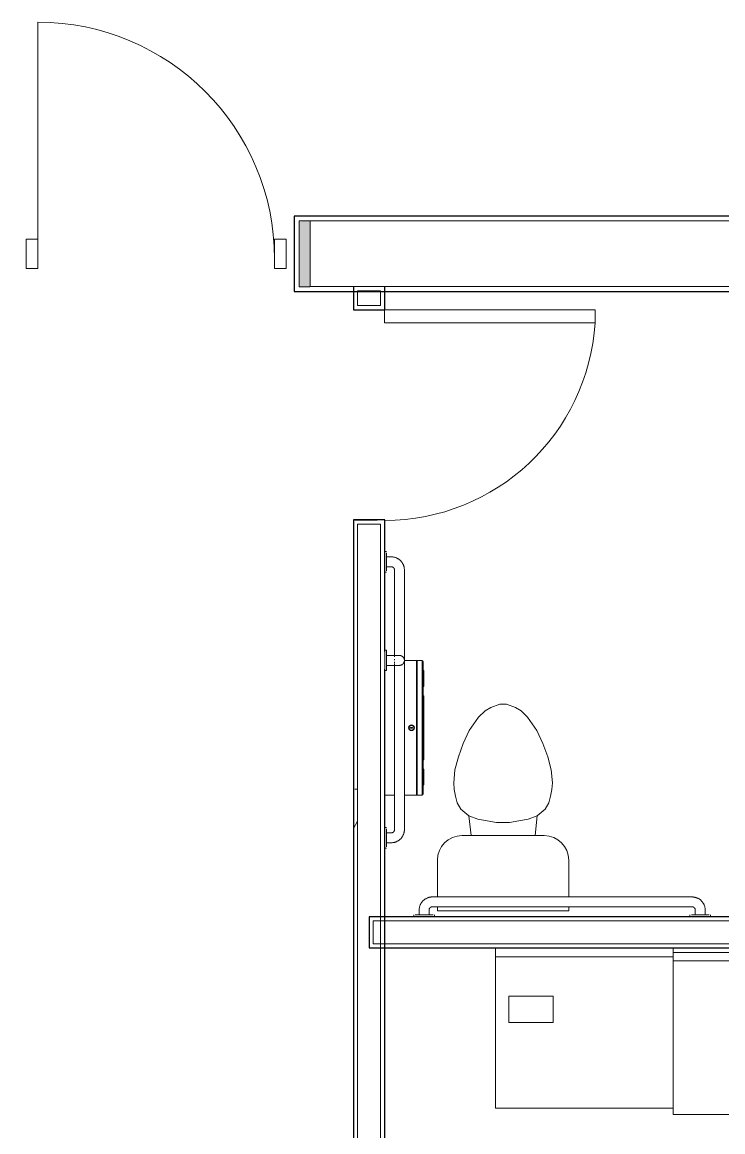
# Model space of a CAD drawing. Header units: inches. Extents: x 20008 to 27263, y -26025 to -19005.
# Drawn here: x 25119.4 to 25225.9, y -22498.2 to -22329.3 of the extents above; entities that cross this region are included whole.
import ezdxf

# ---------------------------------------------------------------- set-up
doc = ezdxf.new("R2010")
doc.units = ezdxf.units.IN
doc.header["$MEASUREMENT"] = 0
for name, color, linetype, lineweight in [('A-DOOR', 31, 'Continuous', 9), ('A-GLAZ-CWMG', 51, 'Continuous', 9), ('A-WALL', 113, 'Continuous', 9), ('A-WALL-PATT', 111, 'Continuous', 25), ('I-WALL', 2, 'Continuous', 9), ('P-SANR-FIXT', 6, 'Continuous', 9), ('Q-SPCQ', 91, 'Continuous', 9), ('S-BEAM', 12, 'Continuous', 9)]:
    doc.layers.add(name, color=color, linetype=linetype, lineweight=lineweight)
pattern_1 = [(0, (0, 0), (81.92, 20.48), [3.379, -58.061, 3.379, -58.061, -327.68]), (0, (0, 0), (81.92, 20.48), [-122.88, 3.379, -119.501, 3.379, -58.061, -143.36]), (0, (0, 0), (81.92, 20.48), [-307.2, 3.379, -37.581, 3.379, -99.021]), (120, (30.72, 10.24), (-58.6962, 60.704801), [3.379, -58.061, 3.379, -58.061, -327.68]), (120, (30.72, 10.24), (-58.6962, 60.704801), [-122.88, 3.379, -119.501, 3.379, -58.061, -143.36]), (120, (30.72, 10.24), (-58.6962, 60.704801), [-307.2, 3.379, -37.581, 3.379, -99.021]), (240, (40.96, 51.2), (-23.2238, -81.184801), [3.379, -58.061, 3.379, -58.061, -327.68]), (240, (40.96, 51.2), (-23.2238, -81.184801), [-122.88, 3.379, -119.501, 3.379, -58.061, -143.36]), (240, (40.96, 51.2), (-23.2238, -81.184801), [-307.2, 3.379, -37.581, 3.379, -99.021])]

# ---------------------------------------------------------------- blocks, each defined once
blk = doc.blocks.new('Toilet-Domestic-3D - Toilet-Domestic-3D-V51-Site Plan - Phase 1')
at = {"layer": 'P-SANR-FIXT', "color": 7}
for p, q in [((-1.87, 11.5), (-0.5, 12)), ((-0.5, 12), (0.5, 12)), ((0.5, 12), (1.87, 11.5)), ((-3.74, 10), (-2.74, 11)), ((-2.74, 11), (-1.87, 11.5)), ((1.87, 11.5), (2.74, 11)), ((2.74, 11), (3.74, 10)), ((-5.13, 8), (-3.74, 10)), ((3.74, 10), (5.13, 8)), ((-6.06, 6), (-5.13, 8)), ((5.13, 8), (6.06, 6)), ((-6.79, 4), (-6.06, 6)), ((6.06, 6), (6.79, 4)), ((-7.33, 1.99), (-6.79, 4)), ((6.79, 4), (7.33, 1.99)), ((-7.5, 0), (-7.33, 1.99)), ((7.33, 1.99), (7.5, 0)), ((-7.41, -1), (-7.5, 0)), ((-7.24, -2), (-7.41, -1)), ((7.41, -1), (7.24, -2)), ((7.5, 0), (7.41, -1)), ((-6.97, -3), (-7.24, -2)), ((-6.4, -4), (-6.97, -3)), ((6.97, -3), (6.4, -4)), ((7.24, -2), (6.97, -3)), ((-5.21, -5), (-6.4, -4)), ((-3.84, -5.5), (-5.21, -5)), ((-4.86, -8.02), (-5.21, -5)), ((5.21, -5), (3.84, -5.5)), ((4.86, -8.02), (5.21, -5)), ((6.4, -4), (5.21, -5)), ((-1, -6), (-3.84, -5.5)), ((1, -6), (-1, -6)), ((3.84, -5.5), (1, -6)), ((6.25, -8.02), (-6.25, -8.02)), ((-9.98, -11.75), (-9.98, -17.35)), ((9.98, -17.38), (9.98, -11.75)), ((-9.98, -18.85), (-9.98, -19.48)), ((-9.98, -19.48), (9.98, -19.48)), ((9.98, -19.48), (9.98, -18.83))]:
    blk.add_line(p, q, dxfattribs=at)
for centre, start, end in [((-6.25, -11.75), 90, 180), ((6.25, -11.75), 0, 90)]:
    blk.add_arc(centre, 3.73, start, end, dxfattribs=at)
blk = doc.blocks.new('817_Grab_Bars - 8170-001420-V44-Site Plan - Phase 1')
at = {"layer": 'Q-SPCQ', "color": 7}
for p, q in [((25534.45, -22557.3), (25534.45, -22557.58)), ((25536.02, -22557.58), (25534.66, -22557.58)), ((25535.27, -22557.58), (25535.27, -22558.3)), ((25537.37, -22557.58), (25536.02, -22557.58)), ((25536.77, -22558.3), (25536.77, -22557.58)), ((25576.77, -22558.8), (25537.27, -22558.8)), ((25537.58, -22557.58), (25537.58, -22557.3)), ((25576.45, -22557.3), (25576.45, -22557.58)), ((25578.02, -22557.58), (25576.66, -22557.58)), ((25577.27, -22557.58), (25577.27, -22558.3)), ((25579.37, -22557.58), (25578.02, -22557.58)), ((25578.77, -22558.3), (25578.77, -22557.58)), ((25579.58, -22557.58), (25579.58, -22557.3)), ((25537.27, -22560.3), (25576.77, -22560.3))]:
    blk.add_line(p, q, dxfattribs=at)
at = {"layer": 'Q-SPCQ', "color": 7, "flags": 128}
for points in [[(25535.27, -22558.3), (25535.27, -22558.38), (25535.27, -22558.46), (25535.28, -22558.54), (25535.29, -22558.62), (25535.31, -22558.7), (25535.32, -22558.78), (25535.34, -22558.86), (25535.37, -22558.93), (25535.39, -22559.01), (25535.42, -22559.08), (25535.46, -22559.15), (25535.49, -22559.23), (25535.53, -22559.3), (25535.57, -22559.37), (25535.61, -22559.43), (25535.66, -22559.5), (25535.71, -22559.56), (25535.76, -22559.62), (25535.82, -22559.68), (25535.87, -22559.74), (25535.93, -22559.79), (25535.99, -22559.84), (25536.05, -22559.89), (25536.12, -22559.94), (25536.18, -22559.99), (25536.25, -22560.03), (25536.32, -22560.07), (25536.39, -22560.1), (25536.47, -22560.14), (25536.54, -22560.17), (25536.62, -22560.19), (25536.69, -22560.22), (25536.77, -22560.24), (25536.85, -22560.26), (25536.93, -22560.27), (25537, -22560.29), (25537.08, -22560.29), (25537.16, -22560.3), (25537.24, -22560.3), (25537.27, -22560.3)], [(25537.27, -22558.8), (25537.25, -22558.8), (25537.23, -22558.8), (25537.21, -22558.8), (25537.19, -22558.8), (25537.17, -22558.79), (25537.15, -22558.79), (25537.13, -22558.78), (25537.11, -22558.78), (25537.09, -22558.77), (25537.07, -22558.76), (25537.05, -22558.76), (25537.03, -22558.75), (25537.02, -22558.74), (25537, -22558.73), (25536.98, -22558.72), (25536.97, -22558.7), (25536.95, -22558.69), (25536.94, -22558.68), (25536.92, -22558.67), (25536.91, -22558.65), (25536.89, -22558.64), (25536.88, -22558.62), (25536.87, -22558.61), (25536.86, -22558.59), (25536.84, -22558.57), (25536.83, -22558.56), (25536.82, -22558.54), (25536.82, -22558.52), (25536.81, -22558.5), (25536.8, -22558.48), (25536.79, -22558.47), (25536.79, -22558.45), (25536.78, -22558.43), (25536.78, -22558.41), (25536.77, -22558.39), (25536.77, -22558.37), (25536.77, -22558.35), (25536.77, -22558.33), (25536.77, -22558.31), (25536.77, -22558.3)], [(25576.77, -22560.3), (25576.85, -22560.3), (25576.93, -22560.3), (25577, -22560.29), (25577.08, -22560.28), (25577.16, -22560.26), (25577.24, -22560.25), (25577.32, -22560.22), (25577.39, -22560.2), (25577.47, -22560.17), (25577.54, -22560.14), (25577.62, -22560.11), (25577.69, -22560.08), (25577.76, -22560.04), (25577.83, -22560), (25577.89, -22559.95), (25577.96, -22559.91), (25578.02, -22559.86), (25578.08, -22559.81), (25578.14, -22559.75), (25578.2, -22559.7), (25578.25, -22559.64), (25578.31, -22559.58), (25578.36, -22559.51), (25578.4, -22559.45), (25578.45, -22559.38), (25578.49, -22559.32), (25578.53, -22559.25), (25578.57, -22559.17), (25578.6, -22559.1), (25578.63, -22559.03), (25578.66, -22558.95), (25578.68, -22558.88), (25578.7, -22558.8), (25578.72, -22558.72), (25578.74, -22558.64), (25578.75, -22558.56), (25578.76, -22558.48), (25578.76, -22558.4), (25578.77, -22558.32), (25578.77, -22558.3)], [(25577.27, -22558.3), (25577.26, -22558.32), (25577.26, -22558.34), (25577.26, -22558.36), (25577.26, -22558.38), (25577.26, -22558.4), (25577.25, -22558.42), (25577.25, -22558.44), (25577.24, -22558.46), (25577.23, -22558.48), (25577.23, -22558.5), (25577.22, -22558.52), (25577.21, -22558.53), (25577.2, -22558.55), (25577.19, -22558.57), (25577.18, -22558.59), (25577.17, -22558.6), (25577.15, -22558.62), (25577.14, -22558.63), (25577.13, -22558.65), (25577.11, -22558.66), (25577.1, -22558.68), (25577.08, -22558.69), (25577.07, -22558.7), (25577.05, -22558.71), (25577.04, -22558.72), (25577.02, -22558.73), (25577, -22558.74), (25576.98, -22558.75), (25576.96, -22558.76), (25576.95, -22558.77), (25576.93, -22558.78), (25576.91, -22558.78), (25576.89, -22558.79), (25576.87, -22558.79), (25576.85, -22558.8), (25576.83, -22558.8), (25576.81, -22558.8), (25576.79, -22558.8), (25576.77, -22558.8), (25576.77, -22558.8)]]:
    blk.add_lwpolyline(points, dxfattribs=at)
blk = doc.blocks.new('817_Grab_Bars - 8170-001420-V55-Site Plan - Phase 1')
at = {"layer": 'Q-SPCQ', "color": 7}
for p, q in [((25174.8, -22409.87), (25174.52, -22409.87)), ((25174.8, -22410.07), (25174.8, -22411.43)), ((25175.52, -22410.68), (25174.8, -22410.68)), ((25174.8, -22411.43), (25174.8, -22412.78)), ((25174.52, -22412.99), (25174.8, -22412.99)), ((25174.8, -22412.18), (25175.52, -22412.18)), ((25176.02, -22412.68), (25176.02, -22425.88)), ((25177.52, -22452.18), (25177.52, -22412.68)), ((25176.02, -22426.26), (25176.02, -22426.4)), ((25176.02, -22426.66), (25176.02, -22426.83)), ((25176.02, -22426.97), (25176.02, -22452.18)), ((25174.8, -22451.87), (25174.52, -22451.87)), ((25174.8, -22452.07), (25174.8, -22453.43)), ((25175.52, -22452.68), (25174.8, -22452.68)), ((25174.8, -22453.43), (25174.8, -22454.78)), ((25174.8, -22454.18), (25175.52, -22454.18)), ((25174.52, -22454.99), (25174.8, -22454.99))]:
    blk.add_line(p, q, dxfattribs=at)
at = {"layer": 'Q-SPCQ', "color": 7, "flags": 128}
for points in [[(25177.52, -22412.68), (25177.51, -22412.6), (25177.51, -22412.52), (25177.5, -22412.44), (25177.49, -22412.36), (25177.48, -22412.28), (25177.46, -22412.2), (25177.44, -22412.13), (25177.41, -22412.05), (25177.39, -22411.97), (25177.36, -22411.9), (25177.32, -22411.83), (25177.29, -22411.75), (25177.25, -22411.68), (25177.21, -22411.62), (25177.17, -22411.55), (25177.12, -22411.48), (25177.07, -22411.42), (25177.02, -22411.36), (25176.96, -22411.3), (25176.91, -22411.24), (25176.85, -22411.19), (25176.79, -22411.14), (25176.73, -22411.09), (25176.66, -22411.04), (25176.6, -22410.99), (25176.53, -22410.95), (25176.46, -22410.91), (25176.39, -22410.88), (25176.31, -22410.84), (25176.24, -22410.81), (25176.16, -22410.79), (25176.09, -22410.76), (25176.01, -22410.74), (25175.93, -22410.72), (25175.86, -22410.71), (25175.78, -22410.69), (25175.7, -22410.69), (25175.62, -22410.68), (25175.54, -22410.68), (25175.52, -22410.68)], [(25175.52, -22412.18), (25175.54, -22412.18), (25175.56, -22412.18), (25175.58, -22412.18), (25175.59, -22412.18), (25175.61, -22412.19), (25175.63, -22412.19), (25175.65, -22412.2), (25175.67, -22412.2), (25175.69, -22412.21), (25175.71, -22412.22), (25175.73, -22412.23), (25175.75, -22412.23), (25175.76, -22412.24), (25175.78, -22412.25), (25175.8, -22412.27), (25175.81, -22412.28), (25175.83, -22412.29), (25175.84, -22412.3), (25175.86, -22412.32), (25175.87, -22412.33), (25175.89, -22412.34), (25175.9, -22412.36), (25175.91, -22412.37), (25175.92, -22412.39), (25175.94, -22412.41), (25175.95, -22412.42), (25175.96, -22412.44), (25175.97, -22412.46), (25175.97, -22412.48), (25175.98, -22412.5), (25175.99, -22412.52), (25175.99, -22412.53), (25176, -22412.55), (25176, -22412.57), (25176.01, -22412.59), (25176.01, -22412.61), (25176.01, -22412.63), (25176.01, -22412.65), (25176.02, -22412.67), (25176.02, -22412.68)], [(25175.52, -22454.18), (25175.6, -22454.18), (25175.68, -22454.17), (25175.75, -22454.16), (25175.83, -22454.15), (25175.91, -22454.14), (25175.99, -22454.12), (25176.07, -22454.1), (25176.14, -22454.08), (25176.22, -22454.05), (25176.29, -22454.02), (25176.37, -22453.99), (25176.44, -22453.95), (25176.51, -22453.91), (25176.58, -22453.87), (25176.64, -22453.83), (25176.71, -22453.78), (25176.77, -22453.73), (25176.83, -22453.68), (25176.89, -22453.63), (25176.95, -22453.57), (25177, -22453.51), (25177.06, -22453.45), (25177.11, -22453.39), (25177.15, -22453.32), (25177.2, -22453.26), (25177.24, -22453.19), (25177.28, -22453.12), (25177.32, -22453.05), (25177.35, -22452.98), (25177.38, -22452.9), (25177.41, -22452.83), (25177.43, -22452.75), (25177.45, -22452.67), (25177.47, -22452.6), (25177.49, -22452.52), (25177.5, -22452.44), (25177.51, -22452.36), (25177.51, -22452.28), (25177.52, -22452.2), (25177.52, -22452.18)], [(25176.02, -22452.18), (25176.01, -22452.2), (25176.01, -22452.22), (25176.01, -22452.24), (25176.01, -22452.26), (25176.01, -22452.28), (25176, -22452.3), (25176, -22452.32), (25175.99, -22452.34), (25175.98, -22452.35), (25175.98, -22452.37), (25175.97, -22452.39), (25175.96, -22452.41), (25175.95, -22452.43), (25175.94, -22452.44), (25175.93, -22452.46), (25175.92, -22452.48), (25175.9, -22452.49), (25175.89, -22452.51), (25175.88, -22452.52), (25175.86, -22452.54), (25175.85, -22452.55), (25175.83, -22452.56), (25175.82, -22452.58), (25175.8, -22452.59), (25175.79, -22452.6), (25175.77, -22452.61), (25175.75, -22452.62), (25175.73, -22452.63), (25175.71, -22452.64), (25175.7, -22452.64), (25175.68, -22452.65), (25175.66, -22452.66), (25175.64, -22452.66), (25175.62, -22452.67), (25175.6, -22452.67), (25175.58, -22452.67), (25175.56, -22452.68), (25175.54, -22452.68), (25175.52, -22452.68), (25175.52, -22452.68)]]:
    blk.add_lwpolyline(points, dxfattribs=at)
blk = doc.blocks.new('Dispenser-Toilet_Tissue-Frost_Products_LTD_-Jumbo-169 - Steel-Brushed-Stainless_Steel-V56-Site Plan - Phase 1')
at = {"layer": 'Q-SPCQ', "color": 10, "lineweight": 13}
for p, q in [((25179.36, -22426.43), (25177.49, -22426.43)), ((25179.36, -22426.43), (25179.36, -22446.93)), ((25179.42, -22446.87), (25179.42, -22426.49)), ((25179.45, -22426.49), (25179.42, -22426.49)), ((25180.22, -22426.43), (25179.45, -22426.43)), ((25179.45, -22426.43), (25179.45, -22426.49)), ((25179.45, -22426.49), (25179.45, -22446.87)), ((25180.22, -22446.93), (25180.22, -22426.43)), ((25180.38, -22427.94), (25180.38, -22426.59)), ((25180.38, -22445.42), (25180.38, -22427.94)), ((25180.48, -22430.27), (25180.48, -22428.1)), ((25180.38, -22431.74), (25180.38, -22430.43)), ((25180.48, -22441.43), (25180.48, -22431.93)), ((25178.42, -22436.64), (25178.42, -22436.72)), ((25178.75, -22436.64), (25178.42, -22436.64)), ((25178.42, -22436.72), (25178.75, -22436.72)), ((25178.75, -22436.72), (25178.75, -22436.64)), ((25180.38, -22442.92), (25180.38, -22441.62)), ((25180.48, -22445.26), (25180.48, -22443.08)), ((25180.38, -22446.77), (25180.38, -22445.42)), ((25174.52, -22446.93), (25176.05, -22446.93)), ((25177.49, -22446.93), (25179.36, -22446.93)), ((25179.42, -22446.87), (25179.45, -22446.87)), ((25179.45, -22446.87), (25179.45, -22446.93)), ((25179.45, -22446.93), (25180.22, -22446.93))]:
    blk.add_line(p, q, dxfattribs=at)
for radius in [0.438, 0.358]:
    blk.add_circle((25178.6, -22436.68), radius, dxfattribs=at)
for centre, radius, start, end in [((25179.36, -22426.49), 0.06, 0, 90), ((25180.22, -22426.59), 0.16, 0, 90), ((25180.3, -22428.1), 0.18, 0, 63.6122), ((25180.36, -22429.66), 0.118, 10.8116, 82.3569), ((25180.32, -22429.65), 0.151, 289.6341, 357.321), ((25180.32, -22429.68), 0.151, 289.6341, 356.8331), ((25180.3, -22429.68), 0.18, 296.3878, 0), ((25180.36, -22430.26), 0.119, 10.0401, 81.5195), ((25180.32, -22430.26), 0.151, 289.6341, 357.321), ((25180.32, -22430.26), 0.151, 289.6341, 357.321), ((25180.3, -22430.27), 0.18, 296.3878, 0), ((25180.26, -22431.93), 0.22, 0, 56.9443), ((25180.26, -22441.43), 0.22, 303.0557, 0), ((25180.3, -22443.08), 0.18, 0, 63.6122), ((25180.32, -22443.1), 0.151, 2.679, 70.3659), ((25180.32, -22443.1), 0.151, 2.679, 70.3659), ((25180.36, -22443.1), 0.119, 278.4805, 349.9599), ((25180.3, -22443.67), 0.18, 0, 63.6084), ((25180.32, -22443.68), 0.151, 3.1667, 70.3726), ((25180.32, -22443.71), 0.151, 2.679, 70.3653), ((25180.36, -22443.7), 0.118, 277.6431, 349.1884), ((25180.3, -22445.26), 0.18, 296.3878, 0), ((25179.36, -22446.87), 0.0601, 270, 357.3185), ((25180.22, -22446.77), 0.16, 270, 359.0019)]:
    blk.add_arc(centre, radius, start, end, dxfattribs=at)
blk = doc.blocks.new('817_Grab_Bars - 8170-001180-V59-Site Plan - Phase 1')
at = {"layer": 'Q-SPCQ', "color": 7}
for p, q in [((25266.86, -22431.43), (25266.58, -22431.43)), ((25266.86, -22431.43), (25266.58, -22431.43)), ((25266.58, -22434.55), (25266.58, -22431.43)), ((25266.58, -22431.43), (25266.58, -22431.64)), ((25266.86, -22431.43), (25266.86, -22434.55)), ((25266.86, -22431.64), (25266.86, -22431.43)), ((25266.86, -22431.43), (25266.86, -22431.64)), ((25266.86, -22431.64), (25266.86, -22431.43)), ((25267.58, -22432.24), (25266.86, -22432.24)), ((25267.58, -22432.24), (25266.86, -22432.24)), ((25266.86, -22433.74), (25267.58, -22433.74)), ((25266.86, -22433.74), (25267.58, -22433.74)), ((25266.58, -22434.34), (25266.58, -22434.55)), ((25266.58, -22434.55), (25266.86, -22434.55)), ((25266.58, -22434.55), (25266.86, -22434.55)), ((25266.86, -22434.55), (25266.86, -22434.34)), ((25266.86, -22434.34), (25266.86, -22434.55)), ((25266.86, -22434.55), (25266.86, -22434.34))]:
    blk.add_line(p, q, dxfattribs=at)
at = {"layer": 'Q-SPCQ', "color": 7, "flags": 128}
for points in [[(25268.83, -22432.24), (25268.83, -22432.24), (25268.82, -22432.24), (25268.82, -22432.24), (25268.81, -22432.24), (25268.8, -22432.24), (25268.79, -22432.24), (25268.78, -22432.24), (25268.76, -22432.24), (25268.75, -22432.24), (25268.73, -22432.24), (25268.71, -22432.24), (25268.69, -22432.24), (25268.66, -22432.24), (25268.64, -22432.24), (25268.61, -22432.24), (25268.58, -22432.24), (25268.55, -22432.24), (25268.52, -22432.24), (25268.48, -22432.24), (25268.45, -22432.24), (25268.41, -22432.24), (25268.37, -22432.24), (25268.34, -22432.24), (25268.29, -22432.24), (25268.25, -22432.24), (25268.21, -22432.24), (25268.17, -22432.24), (25268.12, -22432.24), (25268.08, -22432.24), (25268.03, -22432.24), (25267.98, -22432.24), (25267.94, -22432.24), (25267.89, -22432.24), (25267.84, -22432.24), (25267.79, -22432.24), (25267.74, -22432.24), (25267.69, -22432.24), (25267.64, -22432.24), (25267.59, -22432.24), (25267.58, -22432.24)], [(25267.58, -22432.24), (25267.63, -22432.24), (25267.68, -22432.24), (25267.73, -22432.24), (25267.78, -22432.24), (25267.83, -22432.24), (25267.87, -22432.24), (25267.92, -22432.24), (25267.97, -22432.24), (25268.02, -22432.24), (25268.06, -22432.24), (25268.11, -22432.24), (25268.15, -22432.24), (25268.2, -22432.24), (25268.24, -22432.24), (25268.28, -22432.24), (25268.32, -22432.24), (25268.36, -22432.24), (25268.4, -22432.24), (25268.44, -22432.24), (25268.47, -22432.24), (25268.51, -22432.24), (25268.54, -22432.24), (25268.57, -22432.24), (25268.6, -22432.24), (25268.63, -22432.24), (25268.66, -22432.24), (25268.68, -22432.24), (25268.7, -22432.24), (25268.72, -22432.24), (25268.74, -22432.24), (25268.76, -22432.24), (25268.78, -22432.24), (25268.79, -22432.24), (25268.8, -22432.24), (25268.81, -22432.24), (25268.82, -22432.24), (25268.82, -22432.24), (25268.83, -22432.24), (25268.83, -22432.24)], [(25268.83, -22432.24), (25268.86, -22432.24), (25268.89, -22432.24), (25268.92, -22432.25), (25268.95, -22432.25), (25268.98, -22432.26), (25269.01, -22432.26), (25269.03, -22432.27), (25269.06, -22432.28), (25269.09, -22432.29), (25269.12, -22432.3), (25269.15, -22432.31), (25269.17, -22432.33), (25269.2, -22432.34), (25269.23, -22432.35), (25269.25, -22432.37), (25269.28, -22432.39), (25269.3, -22432.41), (25269.32, -22432.43), (25269.34, -22432.45), (25269.37, -22432.47), (25269.39, -22432.49), (25269.41, -22432.51), (25269.42, -22432.54), (25269.44, -22432.56), (25269.46, -22432.59), (25269.47, -22432.61), (25269.49, -22432.64), (25269.5, -22432.66), (25269.52, -22432.69), (25269.53, -22432.72), (25269.54, -22432.75), (25269.55, -22432.78), (25269.55, -22432.8), (25269.56, -22432.83), (25269.57, -22432.86), (25269.57, -22432.89), (25269.57, -22432.92), (25269.58, -22432.95), (25269.58, -22432.98), (25269.58, -22432.99)], [(25267.58, -22433.74), (25267.63, -22433.74), (25267.68, -22433.74), (25267.73, -22433.74), (25267.78, -22433.74), (25267.83, -22433.74), (25267.87, -22433.74), (25267.92, -22433.74), (25267.97, -22433.74), (25268.02, -22433.74), (25268.06, -22433.74), (25268.11, -22433.74), (25268.15, -22433.74), (25268.2, -22433.74), (25268.24, -22433.74), (25268.28, -22433.74), (25268.32, -22433.74), (25268.36, -22433.74), (25268.4, -22433.74), (25268.44, -22433.74), (25268.47, -22433.74), (25268.51, -22433.74), (25268.54, -22433.74), (25268.57, -22433.74), (25268.6, -22433.74), (25268.63, -22433.74), (25268.66, -22433.74), (25268.68, -22433.74), (25268.7, -22433.74), (25268.72, -22433.74), (25268.74, -22433.74), (25268.76, -22433.74), (25268.78, -22433.74), (25268.79, -22433.74), (25268.8, -22433.74), (25268.81, -22433.74), (25268.82, -22433.74), (25268.82, -22433.74), (25268.83, -22433.74), (25268.83, -22433.74)], [(25268.83, -22433.74), (25268.83, -22433.74), (25268.82, -22433.74), (25268.82, -22433.74), (25268.81, -22433.74), (25268.8, -22433.74), (25268.79, -22433.74), (25268.78, -22433.74), (25268.76, -22433.74), (25268.75, -22433.74), (25268.73, -22433.74), (25268.71, -22433.74), (25268.69, -22433.74), (25268.66, -22433.74), (25268.64, -22433.74), (25268.61, -22433.74), (25268.58, -22433.74), (25268.55, -22433.74), (25268.52, -22433.74), (25268.48, -22433.74), (25268.45, -22433.74), (25268.41, -22433.74), (25268.37, -22433.74), (25268.34, -22433.74), (25268.29, -22433.74), (25268.25, -22433.74), (25268.21, -22433.74), (25268.17, -22433.74), (25268.12, -22433.74), (25268.08, -22433.74), (25268.03, -22433.74), (25267.98, -22433.74), (25267.94, -22433.74), (25267.89, -22433.74), (25267.84, -22433.74), (25267.79, -22433.74), (25267.74, -22433.74), (25267.69, -22433.74), (25267.64, -22433.74), (25267.59, -22433.74), (25267.58, -22433.74)], [(25269.58, -22432.99), (25269.58, -22433.02), (25269.58, -22433.05), (25269.57, -22433.08), (25269.57, -22433.11), (25269.56, -22433.14), (25269.56, -22433.17), (25269.55, -22433.2), (25269.54, -22433.23), (25269.53, -22433.25), (25269.52, -22433.28), (25269.51, -22433.31), (25269.49, -22433.34), (25269.48, -22433.36), (25269.46, -22433.39), (25269.45, -22433.41), (25269.43, -22433.44), (25269.41, -22433.46), (25269.39, -22433.48), (25269.37, -22433.51), (25269.35, -22433.53), (25269.33, -22433.55), (25269.31, -22433.57), (25269.28, -22433.59), (25269.26, -22433.6), (25269.23, -22433.62), (25269.21, -22433.64), (25269.18, -22433.65), (25269.15, -22433.67), (25269.13, -22433.68), (25269.1, -22433.69), (25269.07, -22433.7), (25269.04, -22433.71), (25269.01, -22433.72), (25268.98, -22433.72), (25268.96, -22433.73), (25268.93, -22433.73), (25268.9, -22433.74), (25268.87, -22433.74), (25268.84, -22433.74), (25268.83, -22433.74)]]:
    blk.add_lwpolyline(points, dxfattribs=at)
blk = doc.blocks.new('Locker Rooms and Restrooms_rvt-1-Site Plan - Phase 1')
at = {"layer": 'A-WALL-PATT', "lineweight": 9}
h = blk.add_hatch(dxfattribs=at)
h.set_pattern_fill('FP_9', style=0, pattern_type=2)
h.set_pattern_definition(pattern_1)
h.paths.add_polyline_path([(25172.77, -22469.55), (25172.77, -22466.05), (25262.02, -22466.05), (25262.02, -22465.43), (25172.14, -22465.43), (25172.14, -22469.55)], flags=0)
h.paths.add_polyline_path([(25266.05, -22466.05), (25266.05, -22465.43), (25265.52, -22465.43), (25265.52, -22466.05)], flags=0)
at = {"layer": 'A-WALL', "color": 7}
for p, q in [((25172.77, -22466.05), (25172.77, -22469.55)), ((25172.77, -22466.05), (25262.02, -22466.05)), ((25172.77, -22469.55), (25266.05, -22469.55))]:
    blk.add_line(p, q, dxfattribs=at)
at = {"layer": 'I-WALL', "color": 250, "lineweight": 25}
for p, q in [((25235.05, -22465.43), (25172.14, -22465.43)), ((25172.14, -22465.43), (25172.14, -22466.05)), ((25172.14, -22466.05), (25172.14, -22469.55)), ((25172.14, -22469.55), (25172.14, -22470.18)), ((25172.14, -22470.18), (25266.05, -22470.18))]:
    blk.add_line(p, q, dxfattribs=at)
at = {"lineweight": 9}
for name, p in [('817_Grab_Bars - 8170-001420-V55-Site Plan - Phase 1', (0, 0)), ('817_Grab_Bars - 8170-001180-V59-Site Plan - Phase 1', (-92.06, 6.56)), ('Dispenser-Toilet_Tissue-Frost_Products_LTD_-Jumbo-169 - Steel-Brushed-Stainless_Steel-V56-Site Plan - Phase 1', (0, 0)), ('Toilet-Domestic-3D - Toilet-Domestic-3D-V51-Site Plan - Phase 1', (25192.52, -22445.08))]:
    blk.add_blockref(name, p, dxfattribs=at)
at = {"lineweight": 9, "rotation": 180}
blk.add_blockref('817_Grab_Bars - 8170-001420-V44-Site Plan - Phase 1', (50758.53, -45022.73), dxfattribs=at)
blk = doc.blocks.new('Single-Flush - 32_ x 84_-460923-Site Plan - Phase 1')
at = {"layer": 'A-DOOR', "lineweight": 13}
for p, q in [((14, -2.37), (14, -34.38)), ((16, -2.37), (14, -2.37)), ((16, -2.37), (16, -34.38)), ((16, -34.38), (14, -34.38))]:
    blk.add_line(p, q, dxfattribs=at)
at = {"layer": 'A-DOOR'}
blk.add_arc((16, -2.37), 32.07, 180, 266.4241, dxfattribs=at)
blk = doc.blocks.new('Washing Machine - 26_x26_ - Private-V9-Site Plan - Phase 1')
at = {"layer": 'P-SANR-FIXT'}
for p, q in [((0.625, 13), (1.3125, 13)), ((1.3125, 13), (1.3125, -13)), ((2.59375, 13), (2.59375, -13)), ((25, 13), (26, 13)), ((26, 13), (26, -13)), ((1.3125, -13), (0.625, -13)), ((26, -13), (25, -13))]:
    blk.add_line(p, q, dxfattribs=at)
blk = doc.blocks.new('Dryer - 27_ x 25_ x 35_-V10-Site Plan - Phase 1')
at = {"layer": 'Q-SPCQ'}
for p, q in [((1.42, 0.11), (28.42, 0.11)), ((1.42, -23.58), (1.42, 0.11)), ((28.42, 0.11), (28.42, -24.26)), ((19.67, -12.89), (26.42, -12.89)), ((19.67, -16.89), (19.67, -12.89)), ((26.42, -16.89), (26.42, -12.89)), ((19.67, -16.89), (26.42, -16.89)), ((1.42, -22.89), (28.42, -22.89))]:
    blk.add_line(p, q, dxfattribs=at)
blk = doc.blocks.new('Girt_C - 10_D-1253539-Site Plan - Phase 1')
at = {"layer": 'S-BEAM'}
for p, q in [((25479.88, -22359.55), (25163.16, -22359.55)), ((25163.16, -22359.74), (25163.16, -22359.55)), ((25163.16, -22369.37), (25163.16, -22359.74)), ((25163.16, -22369.55), (25163.16, -22369.37)), ((25163.16, -22369.55), (25479.88, -22369.55))]:
    blk.add_line(p, q, dxfattribs=at)
blk = doc.blocks.new('Door_Single_Storefront - one-1371408-Site Plan - Phase 1')
at = {"layer": 'A-DOOR'}
blk.add_line((-18, 36), (-18, 0), dxfattribs=at)
blk.add_arc((-18, 0), 36, 360, 90, dxfattribs=at)
blk = doc.blocks.new('Rectangular Mullion - Interior 1_75_ x 4_5_-1317096-Site Plan - Phase 1')
at = {"layer": 'A-GLAZ-CWMG', "lineweight": 13}
for p, q in [((-1.75, 1.5), (0, 1.5)), ((-1.75, -3), (-1.75, 1.5)), ((0, 1.5), (0, -3)), ((0, -3), (-1.75, -3))]:
    blk.add_line(p, q, dxfattribs=at)
blk = doc.blocks.new('Rectangular Mullion - Interior 1_75_ x 4_5_-1317097-Site Plan - Phase 1')
at = {"layer": 'A-GLAZ-CWMG', "lineweight": 13}
for p, q in [((0, 1.5), (-1.75, 1.5)), ((-1.75, 1.5), (-1.75, -3)), ((0, -3), (0, 1.5)), ((-1.75, -3), (0, -3))]:
    blk.add_line(p, q, dxfattribs=at)

msp = doc.modelspace()

# ---------------------------------------------------------------- hatches: boundary and pattern name
at = {"layer": 'A-WALL-PATT', "lineweight": 9}
h = msp.add_hatch(dxfattribs=at)
h.set_pattern_fill('FP_10', color=256, style=0, pattern_type=2)
h.set_pattern_definition([(161.57, (1.28, 1.28), (-10.24040374, -0.00056827), [0, -72.858, 8.09, 0]), (18.43, (-1.28, 1.28), (-10.24040374, 0.00056827), [0, -72.858, 8.09, 0]), (108.43, (1.28, 1.28), (5.1184649, -25.6019259), [24.282, -56.666]), (71.57, (-1.28, 1.28), (5.1184649, 25.6019259), [24.282, -56.666])])
h.paths.add_polyline_path([(25738.765225, -22369.55281), (25738.765225, -22359.55281), (25737.125225, -22359.662185), (25737.125225, -22369.55281)], flags=0)
h.paths.add_polyline_path([(25565.155225, -22369.55281), (25565.155225, -22359.55281), (25563.515225, -22359.662185), (25563.515225, -22369.55281)], flags=0)
h.paths.add_polyline_path([(25479.875225, -22369.55281), (25481.515225, -22369.443435), (25481.515225, -22359.55281), (25479.875225, -22359.662185), (25479.875225, -22369.52769)], flags=0)
h.paths.add_polyline_path([(25163.155225, -22369.55281), (25163.155225, -22359.55281), (25161.515225, -22359.662185), (25161.515225, -22369.55281)], flags=0)
h.paths.add_polyline_path([(25118.015225, -22369.55281), (25118.015225, -22359.55281), (25116.375225, -22359.662185), (25116.375225, -22369.55281)], flags=0)
h.paths.add_polyline_path([(24920.265225, -22369.55281), (24921.905225, -22369.443435), (24921.905225, -22359.55281), (24920.265225, -22359.662185), (24920.265225, -22369.527478)], flags=0)
h.paths.add_polyline_path([(24840.500225, -22369.55281), (24842.140225, -22369.443435), (24842.140225, -22359.55281), (24840.500225, -22359.662185), (24840.500225, -22369.52769)], flags=0)
h.paths.add_polyline_path([(24632.405225, -22369.55281), (24632.405225, -22359.55281), (24630.765225, -22359.662185), (24630.765225, -22369.55281)], flags=0)
h.paths.add_polyline_path([(22798.640225, -22369.55281), (22798.640225, -22359.55281), (22781.389225, -22359.55281), (22781.389225, -22369.55281)], flags=0)
h = msp.add_hatch(dxfattribs=at)
h.set_pattern_fill('FP_9', color=256, style=0, pattern_type=2)
h.set_pattern_definition(pattern_1)
h.paths.add_polyline_path([(25169.765225, -22787.30281), (25170.390225, -22787.30281), (25170.390225, -22627.05281), (25169.765225, -22627.05281), (25169.765225, -22786.55281)], flags=0)
h.paths.add_polyline_path([(25169.765225, -22623.55281), (25170.390225, -22623.55281), (25170.390225, -22602.67781), (25172.140225, -22602.67781), (25172.140225, -22602.05281), (25169.765225, -22602.05281), (25169.765225, -22622.92781)], flags=0)
h.paths.add_polyline_path([(25169.765225, -22566.05281), (25172.140225, -22566.05281), (25172.140225, -22565.42781), (25170.390225, -22565.42781), (25170.390225, -22553.67781), (25172.140225, -22553.67781), (25172.140225, -22553.05281), (25169.765225, -22553.05281), (25169.765225, -22560.802101)], flags=0)
h.paths.add_polyline_path([(25169.765225, -22517.05281), (25172.140225, -22517.05281), (25172.140225, -22516.42781), (25170.390225, -22516.42781), (25170.390225, -22405.67781), (25172.140225, -22405.67781), (25172.140225, -22405.05281), (25169.765225, -22405.05281), (25169.765225, -22507.039601)], flags=0)
h.paths.add_polyline_path([(25172.140225, -22373.05281), (25172.140225, -22372.42781), (25170.390225, -22372.42781), (25170.390225, -22369.55281), (25169.765225, -22369.55281), (25169.765225, -22373.05281)], flags=0)
h = msp.add_hatch(dxfattribs=at)
h.set_pattern_fill('FP_9', color=256, style=0, pattern_type=2)
h.set_pattern_definition(pattern_1)
h.paths.add_polyline_path([(25173.890225, -22787.30281), (25174.515225, -22787.30281), (25174.515225, -22602.05281), (25172.140225, -22602.05281), (25172.140225, -22602.67781), (25173.890225, -22602.67781), (25173.890225, -22786.55281)], flags=0)
h.paths.add_polyline_path([(25172.140225, -22566.05281), (25174.515225, -22566.05281), (25174.515225, -22561.05281), (25173.890225, -22561.05281), (25173.890225, -22565.42781), (25172.140225, -22565.42781)], flags=0)
h.paths.add_polyline_path([(25174.515225, -22557.55281), (25174.515225, -22553.05281), (25172.140225, -22553.05281), (25172.140225, -22553.67781), (25173.890225, -22553.67781), (25173.890225, -22557.55281)], flags=0)
h.paths.add_polyline_path([(25174.515225, -22517.05281), (25174.515225, -22405.05281), (25172.140225, -22405.05281), (25172.140225, -22405.67781), (25173.890225, -22405.67781), (25173.890225, -22516.42781), (25172.140225, -22516.42781), (25172.140225, -22517.05281)], flags=0)
h.paths.add_polyline_path([(25172.140225, -22373.05281), (25174.515225, -22373.05281), (25174.515225, -22369.55281), (25170.390225, -22369.55281), (25170.390225, -22370.17781), (25173.890225, -22370.17781), (25173.890225, -22372.42781), (25172.140225, -22372.42781)], flags=0)

# ---------------------------------------------------------------- linework, layer by layer
at = {"layer": 'A-WALL'}
for p, q in [((25161.515225, -22359.55281), (25161.515225, -22369.55281)), ((25161.515225, -22359.55281), (25163.155225, -22359.55281)), ((25161.515225, -22369.55281), (25163.155225, -22369.55281)), ((25170.390225, -22370.17781), (25173.890225, -22370.17781)), ((25170.390225, -22370.17781), (25170.390225, -22372.42781)), ((25173.890225, -22372.42781), (25173.890225, -22370.17781)), ((25170.390225, -22372.42781), (25173.890225, -22372.42781)), ((25170.390225, -22405.67781), (25170.390225, -22516.42781)), ((25173.890225, -22405.67781), (25170.390225, -22405.67781)), ((25173.890225, -22516.42781), (25173.890225, -22405.67781))]:
    msp.add_line(p, q, dxfattribs=at)
at = {"layer": 'I-WALL', "lineweight": 25}
for p, q in [((25482.265225, -22358.80281), (25160.765225, -22358.80281)), ((25160.765225, -22358.80281), (25160.765225, -22370.30281)), ((25169.765225, -22369.55281), (25169.765225, -22373.05281)), ((25174.515225, -22373.05281), (25174.515225, -22369.55281)), ((25160.765225, -22370.30281), (25303.015225, -22370.30281)), ((25169.765225, -22373.05281), (25174.515225, -22373.05281)), ((25174.515225, -22405.05281), (25169.765225, -22405.05281)), ((25169.765225, -22405.05281), (25169.765225, -22517.05281)), ((25174.515225, -22425.074646), (25174.515225, -22405.05281)), ((25174.515225, -22517.05281), (25174.515225, -22427.780975))]:
    msp.add_line(p, q, dxfattribs=at)

# ---------------------------------------------------------------- block references
at = {"lineweight": 5}
msp.add_blockref('Locker Rooms and Restrooms_rvt-1-Site Plan - Phase 1', (0, 0), dxfattribs=at)
at = {"layer": 'A-DOOR'}
msp.add_blockref('Door_Single_Storefront - one-1371408-Site Plan - Phase 1', (25139.765225, -22365.30281), dxfattribs=at)
at = {"layer": 'A-DOOR', "rotation": 90}
msp.add_blockref('Single-Flush - 32_ x 84_-460923-Site Plan - Phase 1', (25172.140225, -22389.05281), dxfattribs=at)
at = {"layer": 'A-GLAZ-CWMG', "rotation": 180}
msp.add_blockref('Rectangular Mullion - Interior 1_75_ x 4_5_-1317097-Site Plan - Phase 1', (25120.015225, -22365.30281), dxfattribs=at)
at = {"layer": 'A-GLAZ-CWMG', "extrusion": (0, 0, -1), "rotation": 180}
msp.add_blockref('Rectangular Mullion - Interior 1_75_ x 4_5_-1317096-Site Plan - Phase 1', (-25159.515225, -22365.30281), dxfattribs=at)
at = {"layer": 'P-SANR-FIXT', "rotation": 270}
msp.add_blockref('Washing Machine - 26_x26_ - Private-V9-Site Plan - Phase 1', (25231.390225, -22469.55281), dxfattribs=at)
at = {"layer": 'Q-SPCQ', "rotation": 180}
msp.add_blockref('Dryer - 27_ x 25_ x 35_-V10-Site Plan - Phase 1', (25219.810991, -22494.441039), dxfattribs=at)
at = {"layer": 'S-BEAM'}
msp.add_blockref('Girt_C - 10_D-1253539-Site Plan - Phase 1', (0, 0), dxfattribs=at)

doc.saveas('drawing.dxf')
